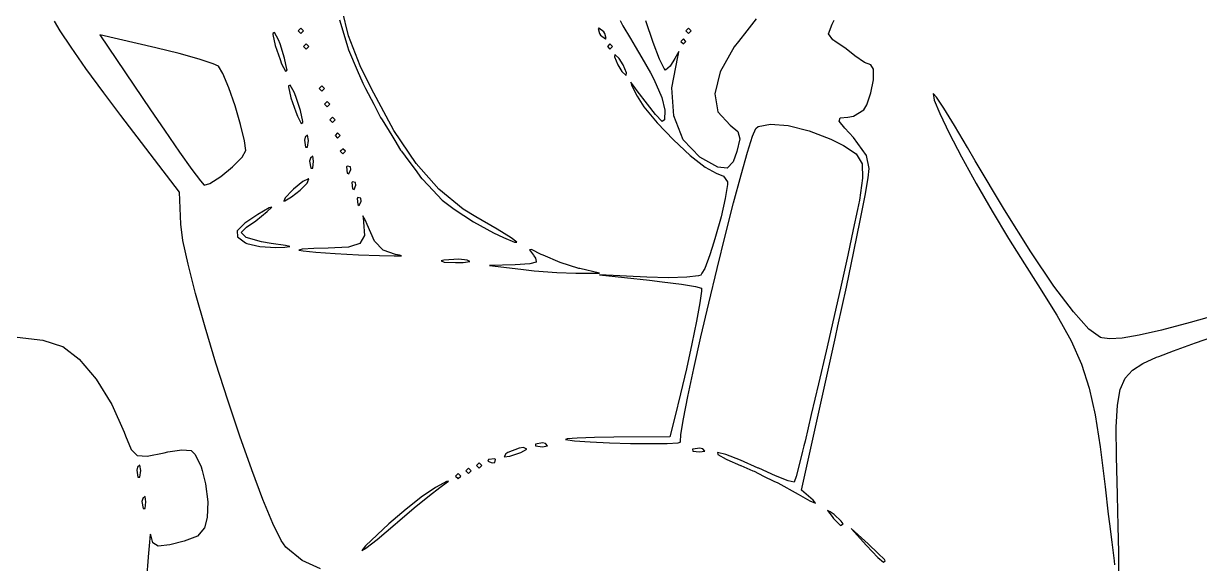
# Model space of a CAD drawing. Extents: x 103 to 225, y -154 to -79.
# Drawn here: x 121.21 to 132.42, y -121.06 to -115.91 of the extents above; entities that cross this region are included whole.
import ezdxf

# ---------------------------------------------------------------- set-up
doc = ezdxf.new("R2010")
doc.units = 0
doc.layers.add('BLACK', color=7, linetype='CONTINUOUS')

msp = doc.modelspace()

# ---------------------------------------------------------------- linework, layer by layer
at = {"layer": 'BLACK', "linetype": 'CONTINUOUS'}
for p, q in [((124.308, -116.031), (124.249, -115.781)), ((121.563, -115.983), (121.51, -115.889)), ((124.222, -115.876), (124.254, -115.982)), ((126.898, -115.882), (126.923, -115.933)), ((126.923, -115.933), (126.994, -116.054)), ((127.212, -116.094), (127.14, -115.887)), ((128.194, -115.869), (128.104, -115.982)), ((128.883, -116.009), (128.916, -115.917)), ((128.916, -115.917), (128.935, -115.879)), ((121.666, -116.139), (121.563, -115.983)), ((122.474, -116.144), (121.94, -116.02)), ((121.94, -116.02), (122.424, -116.735)), ((123.604, -115.999), (123.589, -116.007)), ((123.589, -116.007), (123.59, -116.017)), ((123.59, -116.017), (123.612, -116.121)), ((123.641, -116.068), (123.604, -115.999)), ((123.856, -115.957), (123.831, -115.982)), ((123.831, -115.982), (123.856, -116.007)), ((123.881, -115.982), (123.856, -115.957)), ((123.856, -116.007), (123.881, -115.982)), ((124.254, -115.982), (124.3, -116.132)), ((124.421, -116.316), (124.308, -116.031)), ((126.695, -115.957), (126.688, -115.96)), ((126.688, -115.96), (126.701, -116.007)), ((126.74, -115.992), (126.695, -115.957)), ((126.701, -116.007), (126.711, -116.022)), ((126.711, -116.022), (126.756, -116.057)), ((126.75, -116.007), (126.74, -115.992)), ((126.763, -116.054), (126.75, -116.007)), ((127.549, -115.957), (127.524, -115.982)), ((127.524, -115.982), (127.549, -116.007)), ((127.574, -115.982), (127.549, -115.957)), ((127.549, -116.007), (127.574, -115.982)), ((128.104, -115.982), (128.024, -116.082)), ((128.922, -116.066), (128.883, -116.009)), ((121.808, -116.341), (121.666, -116.139)), ((122.697, -116.199), (122.474, -116.144)), ((123.612, -116.121), (123.657, -116.256)), ((123.657, -116.107), (123.641, -116.068)), ((123.701, -116.242), (123.657, -116.107)), ((123.906, -116.107), (123.881, -116.132)), ((123.881, -116.132), (123.906, -116.157)), ((123.931, -116.132), (123.906, -116.107)), ((123.906, -116.157), (123.931, -116.132)), ((124.3, -116.132), (124.31, -116.162)), ((124.31, -116.162), (124.392, -116.356)), ((126.756, -116.057), (126.763, -116.054)), ((126.8, -116.107), (126.775, -116.132)), ((126.775, -116.132), (126.8, -116.157)), ((126.825, -116.132), (126.8, -116.107)), ((126.8, -116.157), (126.825, -116.132)), ((126.994, -116.054), (127.04, -116.132)), ((127.04, -116.132), (127.102, -116.238)), ((127.272, -116.252), (127.212, -116.094)), ((127.499, -116.057), (127.474, -116.082)), ((127.474, -116.082), (127.499, -116.107)), ((127.524, -116.082), (127.499, -116.057)), ((127.499, -116.107), (127.524, -116.082)), ((127.982, -116.134), (127.849, -116.374)), ((128.024, -116.082), (127.982, -116.134)), ((128.943, -116.08), (128.922, -116.066)), ((129.049, -116.153), (128.943, -116.08)), ((129.133, -116.219), (129.049, -116.153)), ((122.886, -116.252), (122.697, -116.199)), ((123.019, -116.295), (122.886, -116.252)), ((123.657, -116.256), (123.672, -116.295)), ((123.723, -116.346), (123.701, -116.242)), ((126.847, -116.207), (126.843, -116.229)), ((126.843, -116.229), (126.875, -116.306)), ((126.887, -116.245), (126.847, -116.207)), ((126.925, -116.306), (126.887, -116.245)), ((127.102, -116.238), (127.185, -116.383)), ((127.315, -116.342), (127.272, -116.252)), ((127.418, -116.244), (127.372, -116.317)), ((127.388, -116.525), (127.445, -116.231)), ((127.455, -116.179), (127.418, -116.244)), ((127.445, -116.231), (127.454, -116.203)), ((127.454, -116.203), (127.455, -116.179)), ((129.226, -116.284), (129.133, -116.219)), ((121.978, -116.573), (121.808, -116.341)), ((123.07, -116.318), (123.019, -116.295)), ((123.112, -116.388), (123.07, -116.318)), ((123.169, -116.524), (123.112, -116.388)), ((123.672, -116.295), (123.709, -116.365)), ((123.709, -116.365), (123.724, -116.356)), ((123.724, -116.356), (123.723, -116.346)), ((124.392, -116.356), (124.445, -116.481)), ((124.524, -116.529), (124.421, -116.316)), ((126.875, -116.306), (126.913, -116.368)), ((126.913, -116.368), (126.954, -116.406)), ((126.957, -116.383), (126.925, -116.306)), ((126.954, -116.406), (126.957, -116.383)), ((127.185, -116.383), (127.218, -116.442)), ((127.328, -116.356), (127.315, -116.342)), ((127.372, -116.317), (127.328, -116.356)), ((127.849, -116.374), (127.798, -116.583)), ((129.285, -116.306), (129.226, -116.284)), ((129.31, -116.348), (129.285, -116.306)), ((129.309, -116.448), (129.31, -116.348)), ((123.754, -116.498), (123.739, -116.506)), ((123.791, -116.567), (123.754, -116.498)), ((124.445, -116.481), (124.471, -116.531)), ((127.036, -116.521), (126.998, -116.472)), ((126.998, -116.472), (127.006, -116.498)), ((127.006, -116.498), (127.06, -116.604)), ((127.218, -116.442), (127.295, -116.617)), ((129.285, -116.573), (129.309, -116.448)), ((122.141, -116.788), (121.978, -116.573)), ((123.229, -116.696), (123.169, -116.524)), ((123.739, -116.506), (123.739, -116.516)), ((123.739, -116.516), (123.761, -116.62)), ((123.806, -116.606), (123.791, -116.567)), ((123.851, -116.741), (123.806, -116.606)), ((124.056, -116.506), (124.031, -116.531)), ((124.031, -116.531), (124.056, -116.556)), ((124.081, -116.531), (124.056, -116.506)), ((124.056, -116.556), (124.081, -116.531)), ((124.471, -116.531), (124.549, -116.681)), ((124.741, -116.93), (124.524, -116.529)), ((127.06, -116.553), (127.036, -116.521)), ((127.158, -116.682), (127.06, -116.553)), ((127.06, -116.604), (127.124, -116.705)), ((127.407, -116.793), (127.388, -116.525)), ((127.798, -116.583), (127.828, -116.754)), ((129.246, -116.686), (129.285, -116.573)), ((129.88, -116.579), (129.879, -116.58)), ((129.879, -116.58), (129.889, -116.641)), ((129.91, -116.613), (129.88, -116.579)), ((123.282, -116.875), (123.229, -116.696)), ((123.761, -116.62), (123.806, -116.755)), ((124.106, -116.656), (124.081, -116.681)), ((124.081, -116.681), (124.106, -116.706)), ((124.131, -116.681), (124.106, -116.656)), ((124.106, -116.706), (124.131, -116.681)), ((124.549, -116.681), (124.615, -116.808)), ((127.124, -116.705), (127.25, -116.859)), ((127.235, -116.778), (127.158, -116.682)), ((127.295, -116.617), (127.323, -116.737)), ((129.217, -116.735), (129.246, -116.686)), ((129.889, -116.641), (129.943, -116.771)), ((129.98, -116.719), (129.91, -116.613)), ((130.082, -116.884), (129.98, -116.719)), ((122.7, -117.519), (122.141, -116.788)), ((122.424, -116.735), (122.556, -116.929)), ((123.806, -116.755), (123.822, -116.794)), ((123.822, -116.794), (123.859, -116.864)), ((123.873, -116.845), (123.851, -116.741)), ((124.156, -116.805), (124.131, -116.83)), ((124.131, -116.83), (124.156, -116.855)), ((124.181, -116.83), (124.156, -116.805)), ((124.156, -116.855), (124.181, -116.83)), ((124.615, -116.808), (124.629, -116.83)), ((124.629, -116.83), (124.721, -116.98)), ((127.296, -116.845), (127.235, -116.778)), ((127.319, -116.83), (127.296, -116.845)), ((127.323, -116.737), (127.319, -116.83)), ((127.497, -117.019), (127.407, -116.793)), ((127.828, -116.754), (127.944, -116.882)), ((128.982, -116.841), (128.994, -116.812)), ((128.994, -116.812), (129.065, -116.805)), ((129.065, -116.805), (129.119, -116.796)), ((129.119, -116.796), (129.217, -116.735)), ((129.943, -116.771), (130.032, -116.957)), ((122.556, -116.929), (122.7, -117.137)), ((123.32, -117.03), (123.282, -116.875)), ((123.859, -116.864), (123.874, -116.855)), ((123.874, -116.855), (123.873, -116.845)), ((124.953, -117.246), (124.741, -116.93)), ((127.25, -116.859), (127.404, -117.021)), ((127.944, -116.882), (128.017, -116.941)), ((128.017, -116.941), (128.037, -117.011)), ((128.158, -116.986), (128.19, -116.913)), ((128.19, -116.913), (128.213, -116.894)), ((128.213, -116.894), (128.328, -116.871)), ((128.328, -116.871), (128.498, -116.885)), ((128.498, -116.885), (128.699, -116.934)), ((128.699, -116.934), (128.904, -117.014)), ((129.036, -116.91), (128.982, -116.841)), ((129.121, -116.997), (129.036, -116.91)), ((130.206, -117.092), (130.082, -116.884)), ((123.332, -117.121), (123.32, -117.03)), ((123.897, -116.996), (123.889, -117.024)), ((123.889, -117.024), (123.901, -117.091)), ((123.919, -116.977), (123.897, -116.996)), ((123.918, -117.09), (123.927, -117.026)), ((123.927, -117.026), (123.919, -116.977)), ((124.205, -116.955), (124.181, -116.98)), ((124.181, -116.98), (124.205, -117.005)), ((124.23, -116.98), (124.205, -116.955)), ((124.205, -117.005), (124.23, -116.98)), ((124.721, -116.98), (124.749, -117.026)), ((124.749, -117.026), (124.806, -117.119)), ((127.404, -117.021), (127.563, -117.169)), ((127.657, -117.186), (127.497, -117.019)), ((128.037, -117.011), (128.009, -117.132)), ((128.11, -117.138), (128.158, -116.986)), ((128.904, -117.014), (129.024, -117.073)), ((129.243, -117.169), (129.121, -116.997)), ((130.032, -116.957), (130.15, -117.184)), ((122.7, -117.137), (122.818, -117.303)), ((123.295, -117.186), (123.332, -117.121)), ((123.901, -117.091), (123.918, -117.09)), ((124.239, -117.121), (124.23, -117.13)), ((124.23, -117.13), (124.255, -117.155)), ((124.255, -117.105), (124.239, -117.121)), ((124.28, -117.13), (124.255, -117.105)), ((124.255, -117.155), (124.28, -117.13)), ((124.806, -117.119), (124.814, -117.13)), ((124.814, -117.13), (124.885, -117.225)), ((127.563, -117.169), (127.706, -117.282)), ((128.009, -117.132), (127.973, -117.23)), ((128.049, -117.354), (128.11, -117.138)), ((129.024, -117.073), (129.144, -117.155)), ((129.144, -117.155), (129.201, -117.25)), ((129.27, -117.295), (129.243, -117.169)), ((130.28, -117.219), (130.206, -117.092)), ((123.092, -117.369), (123.204, -117.277)), ((123.204, -117.277), (123.295, -117.186)), ((123.947, -117.195), (123.939, -117.224)), ((123.939, -117.224), (123.951, -117.291)), ((123.969, -117.176), (123.947, -117.195)), ((123.968, -117.29), (123.977, -117.225)), ((123.977, -117.225), (123.969, -117.176)), ((124.297, -117.271), (124.291, -117.278)), ((124.291, -117.278), (124.297, -117.338)), ((124.327, -117.278), (124.297, -117.271)), ((124.33, -117.304), (124.327, -117.278)), ((124.885, -117.225), (124.943, -117.304)), ((125.169, -117.492), (124.953, -117.246)), ((127.683, -117.203), (127.657, -117.186)), ((127.827, -117.281), (127.683, -117.203)), ((127.706, -117.282), (127.811, -117.337)), ((127.916, -117.292), (127.827, -117.281)), ((127.973, -117.23), (127.916, -117.292)), ((129.201, -117.25), (129.207, -117.387)), ((130.15, -117.184), (130.289, -117.436)), ((130.559, -117.689), (130.28, -117.219)), ((122.818, -117.303), (122.899, -117.412)), ((122.988, -117.435), (123.092, -117.369)), ((123.928, -117.392), (123.874, -117.416)), ((123.914, -117.432), (123.931, -117.393)), ((123.931, -117.393), (123.928, -117.392)), ((123.951, -117.291), (123.968, -117.29)), ((124.297, -117.338), (124.312, -117.345)), ((124.312, -117.345), (124.33, -117.304)), ((124.943, -117.304), (125.006, -117.389)), ((125.006, -117.389), (125.01, -117.393)), ((125.01, -117.393), (125.068, -117.454)), ((127.811, -117.337), (127.881, -117.367)), ((127.881, -117.367), (127.921, -117.422)), ((127.978, -117.62), (128.049, -117.354)), ((129.207, -117.387), (129.176, -117.594)), ((129.23, -117.55), (129.26, -117.381)), ((129.26, -117.381), (129.27, -117.295)), ((122.899, -117.412), (122.934, -117.452)), ((122.934, -117.452), (122.988, -117.435)), ((123.772, -117.502), (123.706, -117.574)), ((123.767, -117.565), (123.848, -117.499)), ((123.786, -117.489), (123.772, -117.502)), ((123.874, -117.416), (123.786, -117.489)), ((123.848, -117.499), (123.914, -117.432)), ((124.347, -117.421), (124.341, -117.428)), ((124.341, -117.428), (124.347, -117.487)), ((124.377, -117.428), (124.347, -117.421)), ((124.347, -117.487), (124.362, -117.495)), ((124.362, -117.495), (124.38, -117.454)), ((124.38, -117.454), (124.377, -117.428)), ((125.068, -117.454), (125.202, -117.595)), ((125.403, -117.681), (125.169, -117.492)), ((127.92, -117.446), (127.898, -117.579)), ((127.921, -117.422), (127.92, -117.446)), ((130.289, -117.436), (130.44, -117.7)), ((122.712, -117.823), (122.7, -117.519)), ((123.706, -117.574), (123.693, -117.604)), ((123.693, -117.604), (123.702, -117.602)), ((123.702, -117.602), (123.767, -117.565)), ((124.397, -117.571), (124.391, -117.578)), ((124.391, -117.578), (124.397, -117.637)), ((124.426, -117.577), (124.397, -117.571)), ((124.412, -117.645), (124.43, -117.604)), ((124.43, -117.604), (124.426, -117.577)), ((125.202, -117.595), (125.213, -117.604)), ((125.213, -117.604), (125.315, -117.682)), ((127.898, -117.579), (127.858, -117.754)), ((127.9, -117.922), (127.978, -117.62)), ((129.176, -117.594), (129.158, -117.683)), ((129.184, -117.789), (129.23, -117.55)), ((123.444, -117.732), (123.322, -117.815)), ((123.425, -117.792), (123.536, -117.703)), ((123.552, -117.668), (123.444, -117.732)), ((123.536, -117.703), (123.578, -117.662)), ((123.578, -117.662), (123.552, -117.668)), ((124.397, -117.637), (124.412, -117.645)), ((125.315, -117.682), (125.499, -117.801)), ((125.521, -117.753), (125.403, -117.681)), ((129.158, -117.683), (129.118, -117.875)), ((130.44, -117.7), (130.596, -117.96)), ((130.809, -118.089), (130.559, -117.689)), ((122.732, -117.979), (122.712, -117.823)), ((123.322, -117.815), (123.248, -117.889)), ((123.337, -117.852), (123.425, -117.792)), ((124.47, -117.788), (124.446, -117.744)), ((124.446, -117.744), (124.451, -117.796)), ((124.451, -117.796), (124.453, -117.806)), ((124.453, -117.806), (124.461, -117.933)), ((124.486, -117.828), (124.47, -117.788)), ((124.558, -117.986), (124.486, -117.828)), ((125.499, -117.801), (125.692, -117.906)), ((125.726, -117.872), (125.521, -117.753)), ((127.858, -117.754), (127.806, -117.942)), ((129.123, -118.085), (129.184, -117.789)), ((123.248, -117.889), (123.253, -117.946)), ((123.253, -117.946), (123.329, -118.001)), ((123.287, -117.905), (123.337, -117.852)), ((123.334, -117.952), (123.287, -117.905)), ((123.479, -117.992), (123.334, -117.952)), ((124.461, -117.933), (124.418, -118.008)), ((125.692, -117.906), (125.786, -117.951)), ((125.858, -117.954), (125.726, -117.872)), ((125.786, -117.951), (125.891, -117.996)), ((125.914, -117.996), (125.858, -117.954)), ((127.806, -117.942), (127.789, -117.996)), ((127.82, -118.246), (127.9, -117.922)), ((129.118, -117.875), (129.065, -118.121)), ((122.781, -118.205), (122.732, -117.979)), ((123.329, -118.001), (123.341, -118.007)), ((123.341, -118.007), (123.464, -118.037)), ((123.464, -118.037), (123.616, -118.046)), ((123.571, -118.007), (123.479, -117.992)), ((123.708, -118.027), (123.571, -118.007)), ((123.616, -118.046), (123.702, -118.043)), ((123.702, -118.043), (123.75, -118.037)), ((123.75, -118.037), (123.708, -118.027)), ((123.869, -118.062), (123.835, -118.071)), ((123.978, -118.055), (123.869, -118.062)), ((124.117, -118.053), (123.978, -118.055)), ((124.309, -118.044), (124.117, -118.053)), ((124.329, -118.037), (124.309, -118.044)), ((124.418, -118.008), (124.329, -118.037)), ((124.639, -118.072), (124.558, -117.986)), ((125.891, -117.996), (125.914, -117.996)), ((126.054, -118.067), (126.033, -118.07)), ((126.146, -118.112), (126.054, -118.067)), ((127.789, -117.996), (127.752, -118.116)), ((130.596, -117.96), (130.748, -118.203)), ((123.835, -118.071), (123.876, -118.079)), ((123.876, -118.079), (123.998, -118.091)), ((123.998, -118.091), (124.182, -118.103)), ((124.182, -118.103), (124.405, -118.115)), ((124.405, -118.115), (124.603, -118.123)), ((124.603, -118.123), (124.745, -118.127)), ((124.756, -118.113), (124.639, -118.072)), ((124.745, -118.127), (124.814, -118.125)), ((124.796, -118.119), (124.756, -118.113)), ((124.814, -118.125), (124.796, -118.119)), ((125.216, -118.167), (125.191, -118.175)), ((125.191, -118.175), (125.22, -118.185)), ((125.361, -118.159), (125.216, -118.167)), ((125.441, -118.167), (125.361, -118.159)), ((125.401, -118.188), (125.464, -118.18)), ((125.464, -118.18), (125.441, -118.167)), ((126.033, -118.07), (126.07, -118.12)), ((126.07, -118.12), (126.075, -118.125)), ((126.075, -118.125), (126.092, -118.148)), ((126.092, -118.148), (126.096, -118.18)), ((126.096, -118.18), (126.097, -118.185)), ((126.162, -118.12), (126.146, -118.112)), ((126.327, -118.19), (126.162, -118.12)), ((127.752, -118.116), (127.702, -118.247)), ((129.065, -118.121), (129.002, -118.406)), ((129.052, -118.424), (129.123, -118.085)), ((131.029, -118.414), (130.809, -118.089)), ((122.853, -118.486), (122.781, -118.205)), ((125.22, -118.185), (125.328, -118.189)), ((125.328, -118.189), (125.401, -118.188)), ((125.896, -118.21), (125.653, -118.217)), ((125.653, -118.217), (125.952, -118.254)), ((126.038, -118.202), (125.896, -118.21)), ((125.952, -118.254), (126.077, -118.268)), ((126.097, -118.185), (126.038, -118.202)), ((126.077, -118.268), (126.295, -118.285)), ((126.295, -118.285), (126.476, -118.292)), ((126.504, -118.246), (126.327, -118.19)), ((126.476, -118.292), (126.701, -118.292)), ((126.512, -118.248), (126.504, -118.246)), ((126.701, -118.292), (126.512, -118.248)), ((127.676, -118.292), (127.666, -118.309)), ((127.702, -118.247), (127.676, -118.292)), ((127.741, -118.576), (127.82, -118.246)), ((130.748, -118.203), (130.877, -118.402)), ((127.15, -118.33), (126.701, -118.308)), ((126.701, -118.308), (127.175, -118.359)), ((127.357, -118.335), (127.15, -118.33)), ((127.175, -118.359), (127.296, -118.373)), ((127.296, -118.373), (127.482, -118.397)), ((127.531, -118.33), (127.357, -118.335)), ((127.482, -118.397), (127.615, -118.418)), ((127.643, -118.317), (127.531, -118.33)), ((127.666, -118.309), (127.643, -118.317)), ((130.877, -118.402), (131.056, -118.691)), ((122.943, -118.805), (122.853, -118.486)), ((127.615, -118.418), (127.671, -118.433)), ((127.672, -118.463), (127.656, -118.575)), ((127.671, -118.433), (127.672, -118.463)), ((129.002, -118.406), (128.932, -118.715)), ((128.972, -118.793), (129.052, -118.424)), ((131.214, -118.661), (131.029, -118.414)), ((127.656, -118.575), (127.624, -118.749)), ((127.666, -118.899), (127.741, -118.576)), ((128.932, -118.715), (128.859, -119.034)), ((131.056, -118.691), (131.192, -118.935)), ((131.362, -118.826), (131.214, -118.661)), ((132.667, -118.666), (132.326, -118.762)), ((123.047, -119.149), (122.943, -118.805)), ((127.624, -118.749), (127.58, -118.965)), ((128.948, -118.902), (128.972, -118.793)), ((131.472, -118.904), (131.362, -118.826)), ((132.053, -118.833), (131.84, -118.881)), ((132.326, -118.762), (132.053, -118.833)), ((121.153, -118.902), (121.399, -118.931)), ((121.399, -118.931), (121.586, -118.989)), ((127.58, -118.965), (127.528, -119.203)), ((127.598, -119.2), (127.666, -118.899)), ((128.625, -120.36), (128.948, -118.902)), ((131.192, -118.935), (131.292, -119.159)), ((131.484, -118.908), (131.472, -118.904)), ((131.563, -118.917), (131.484, -118.908)), ((131.679, -118.909), (131.563, -118.917)), ((131.84, -118.881), (131.679, -118.909)), ((132.167, -119.031), (132.378, -118.955)), ((132.378, -118.955), (132.643, -118.863)), ((121.586, -118.989), (121.587, -118.989)), ((121.587, -118.989), (121.745, -119.11)), ((128.859, -119.034), (128.787, -119.346)), ((132.028, -119.084), (132.167, -119.031)), ((121.745, -119.11), (121.907, -119.302)), ((123.159, -119.5), (123.047, -119.149)), ((131.292, -119.159), (131.366, -119.387)), ((131.778, -119.215), (131.876, -119.153)), ((131.876, -119.153), (132.006, -119.093)), ((132.006, -119.093), (132.028, -119.084)), ((127.528, -119.203), (127.473, -119.442)), ((127.541, -119.465), (127.598, -119.2)), ((131.66, -119.399), (131.707, -119.292)), ((131.707, -119.292), (131.778, -119.215)), ((121.907, -119.302), (122.055, -119.542)), ((128.787, -119.346), (128.718, -119.637)), ((131.366, -119.387), (131.423, -119.641)), ((131.634, -119.549), (131.66, -119.399)), ((123.274, -119.845), (123.159, -119.5)), ((127.473, -119.442), (127.419, -119.662)), ((127.499, -119.679), (127.541, -119.465)), ((122.055, -119.542), (122.171, -119.805)), ((128.718, -119.637), (128.658, -119.891)), ((131.623, -119.757), (131.634, -119.549)), ((127.419, -119.662), (127.37, -119.849)), ((127.475, -119.828), (127.499, -119.679)), ((131.423, -119.641), (131.47, -119.947)), ((122.171, -119.805), (122.184, -119.842)), ((122.184, -119.842), (122.238, -119.971)), ((123.388, -120.166), (123.274, -119.845)), ((126.654, -119.858), (126.489, -119.864)), ((126.836, -119.855), (126.654, -119.858)), ((127.37, -119.849), (126.836, -119.855)), ((127.472, -119.897), (127.475, -119.828)), ((131.624, -120.037), (131.623, -119.757)), ((122.238, -119.971), (122.296, -120.03)), ((125.934, -119.958), (125.827, -119.999)), ((125.977, -119.953), (125.934, -119.958)), ((125.952, -119.999), (126.007, -119.968)), ((126.007, -119.968), (125.977, -119.953)), ((126.157, -119.907), (126.09, -119.919)), ((126.09, -119.919), (126.091, -119.936)), ((126.091, -119.936), (126.156, -119.945)), ((126.156, -119.945), (126.205, -119.937)), ((126.186, -119.915), (126.157, -119.907)), ((126.205, -119.937), (126.186, -119.915)), ((126.391, -119.87), (126.376, -119.877)), ((126.376, -119.877), (126.463, -119.888)), ((126.489, -119.864), (126.391, -119.87)), ((126.463, -119.888), (126.612, -119.899)), ((126.612, -119.899), (126.797, -119.907)), ((126.797, -119.907), (126.996, -119.913)), ((126.996, -119.913), (127.186, -119.915)), ((127.186, -119.915), (127.344, -119.914)), ((127.344, -119.914), (127.448, -119.909)), ((127.448, -119.909), (127.474, -119.899)), ((127.474, -119.899), (127.472, -119.897)), ((127.594, -119.968), (127.587, -119.969)), ((127.587, -119.969), (127.588, -119.986)), ((127.654, -119.957), (127.594, -119.968)), ((127.683, -119.965), (127.654, -119.957)), ((127.702, -119.987), (127.683, -119.965)), ((128.646, -119.937), (128.634, -119.987)), ((128.658, -119.891), (128.646, -119.937)), ((131.47, -119.947), (131.516, -120.327)), ((122.296, -120.03), (122.391, -120.035)), ((122.391, -120.035), (122.552, -120.002)), ((122.552, -120.002), (122.587, -119.994)), ((122.587, -119.994), (122.722, -119.976)), ((122.722, -119.976), (122.809, -119.981)), ((122.809, -119.981), (122.85, -120.019)), ((122.85, -120.019), (122.905, -120.136)), ((125.644, -120.066), (125.636, -120.081)), ((125.636, -120.081), (125.678, -120.099)), ((125.704, -120.06), (125.644, -120.066)), ((125.711, -120.066), (125.704, -120.06)), ((125.704, -120.095), (125.711, -120.066)), ((125.807, -120.013), (125.792, -120.041)), ((125.792, -120.041), (125.846, -120.036)), ((125.827, -119.999), (125.807, -120.013)), ((125.846, -120.036), (125.952, -119.999)), ((127.588, -119.986), (127.653, -119.995)), ((127.653, -119.995), (127.702, -119.987)), ((127.904, -120.02), (127.823, -120)), ((127.823, -120), (127.823, -120)), ((127.823, -120), (127.826, -120.018)), ((127.826, -120.018), (127.906, -120.062)), ((128.044, -120.073), (127.904, -120.02)), ((127.906, -120.062), (127.914, -120.066)), ((127.914, -120.066), (128.044, -120.123)), ((128.213, -120.148), (128.044, -120.073)), ((128.634, -119.987), (128.608, -120.093)), ((131.633, -120.402), (131.624, -120.037)), ((122.3, -120.139), (122.292, -120.168)), ((122.292, -120.168), (122.304, -120.235)), ((122.322, -120.121), (122.3, -120.139)), ((122.321, -120.234), (122.33, -120.17)), ((122.33, -120.17), (122.322, -120.121)), ((122.905, -120.136), (122.914, -120.17)), ((122.914, -120.17), (122.947, -120.297)), ((123.494, -120.449), (123.388, -120.166)), ((125.453, -120.149), (125.428, -120.174)), ((125.428, -120.174), (125.453, -120.199)), ((125.478, -120.174), (125.453, -120.149)), ((125.453, -120.199), (125.478, -120.174)), ((125.553, -120.099), (125.528, -120.124)), ((125.528, -120.124), (125.553, -120.149)), ((125.578, -120.124), (125.553, -120.099)), ((125.553, -120.149), (125.578, -120.124)), ((125.678, -120.099), (125.704, -120.095)), ((128.044, -120.123), (128.046, -120.124)), ((128.046, -120.124), (128.16, -120.174)), ((128.16, -120.174), (128.172, -120.179)), ((128.172, -120.179), (128.263, -120.224)), ((128.217, -120.15), (128.213, -120.148)), ((128.377, -120.222), (128.217, -120.15)), ((128.608, -120.093), (128.573, -120.228)), ((122.304, -120.235), (122.321, -120.234)), ((122.947, -120.297), (122.969, -120.469)), ((125.244, -120.277), (125.143, -120.331)), ((125.205, -120.315), (125.263, -120.272)), ((125.263, -120.272), (125.244, -120.277)), ((125.353, -120.199), (125.328, -120.224)), ((125.328, -120.224), (125.353, -120.249)), ((125.378, -120.224), (125.353, -120.199)), ((125.353, -120.249), (125.378, -120.224)), ((128.263, -120.224), (128.361, -120.272)), ((128.361, -120.272), (128.398, -120.29)), ((128.497, -120.269), (128.377, -120.222)), ((128.398, -120.29), (128.593, -120.397)), ((128.555, -120.282), (128.497, -120.269)), ((128.556, -120.281), (128.555, -120.282)), ((128.573, -120.228), (128.556, -120.281)), ((122.372, -120.42), (122.35, -120.439)), ((122.38, -120.469), (122.372, -120.42)), ((125.015, -120.416), (124.857, -120.54)), ((124.936, -120.528), (125.08, -120.41)), ((125.136, -120.335), (125.015, -120.416)), ((125.08, -120.41), (125.179, -120.334)), ((125.143, -120.331), (125.136, -120.335)), ((125.179, -120.334), (125.205, -120.315)), ((128.593, -120.397), (128.704, -120.461)), ((128.736, -120.455), (128.625, -120.36)), ((131.516, -120.327), (131.547, -120.588)), ((131.633, -120.41), (131.633, -120.402)), ((131.641, -120.701), (131.633, -120.41)), ((122.35, -120.439), (122.342, -120.468)), ((122.342, -120.468), (122.354, -120.534)), ((122.371, -120.534), (122.38, -120.469)), ((122.969, -120.469), (122.962, -120.619)), ((122.969, -120.469), (122.969, -120.469)), ((123.589, -120.678), (123.494, -120.449)), ((124.775, -120.664), (124.936, -120.528)), ((128.704, -120.461), (128.757, -120.482)), ((128.757, -120.482), (128.736, -120.455)), ((122.354, -120.534), (122.371, -120.534)), ((122.962, -120.619), (122.936, -120.718)), ((124.857, -120.54), (124.694, -120.68)), ((128.897, -120.564), (128.872, -120.551)), ((128.872, -120.551), (128.915, -120.61)), ((128.934, -120.592), (128.897, -120.564)), ((128.915, -120.61), (128.93, -120.63)), ((128.93, -120.63), (128.997, -120.694)), ((129.003, -120.653), (128.934, -120.592)), ((131.547, -120.588), (131.558, -120.679)), ((122.936, -120.718), (122.872, -120.796)), ((123.667, -120.837), (123.589, -120.678)), ((124.694, -120.68), (124.581, -120.784)), ((124.581, -120.829), (124.755, -120.682)), ((124.755, -120.682), (124.775, -120.664)), ((128.997, -120.694), (129.021, -120.679)), ((129.021, -120.679), (129.003, -120.653)), ((129.258, -120.869), (129.096, -120.723)), ((129.096, -120.723), (129.242, -120.885)), ((131.558, -120.679), (131.579, -120.853)), ((131.646, -120.949), (131.641, -120.701)), ((122.412, -120.853), (122.4, -120.995)), ((122.421, -120.779), (122.412, -120.853)), ((122.426, -120.785), (122.421, -120.779)), ((122.444, -120.861), (122.426, -120.785)), ((122.497, -120.891), (122.444, -120.861)), ((122.744, -120.845), (122.607, -120.88)), ((122.872, -120.796), (122.744, -120.845)), ((123.711, -120.902), (123.667, -120.837)), ((124.581, -120.784), (124.472, -120.89)), ((124.474, -120.913), (124.581, -120.829)), ((129.356, -120.961), (129.258, -120.869)), ((131.579, -120.853), (131.602, -121.031)), ((122.607, -120.88), (122.497, -120.891)), ((123.868, -121.028), (123.711, -120.902)), ((124.472, -120.89), (124.437, -120.933)), ((124.437, -120.933), (124.474, -120.913)), ((129.242, -120.885), (129.244, -120.887)), ((129.244, -120.887), (129.35, -120.999)), ((129.414, -121.021), (129.356, -120.961)), ((131.647, -121.141), (131.646, -120.949)), ((122.4, -120.998), (122.386, -121.2)), ((122.4, -120.995), (122.4, -120.998)), ((124.041, -121.107), (123.868, -121.028)), ((129.35, -120.999), (129.405, -121.044)), ((129.405, -121.044), (129.42, -121.031)), ((129.42, -121.031), (129.414, -121.021)), ((131.602, -121.031), (131.607, -121.071))]:
    msp.add_line(p, q, dxfattribs=at)

doc.saveas('drawing.dxf')
